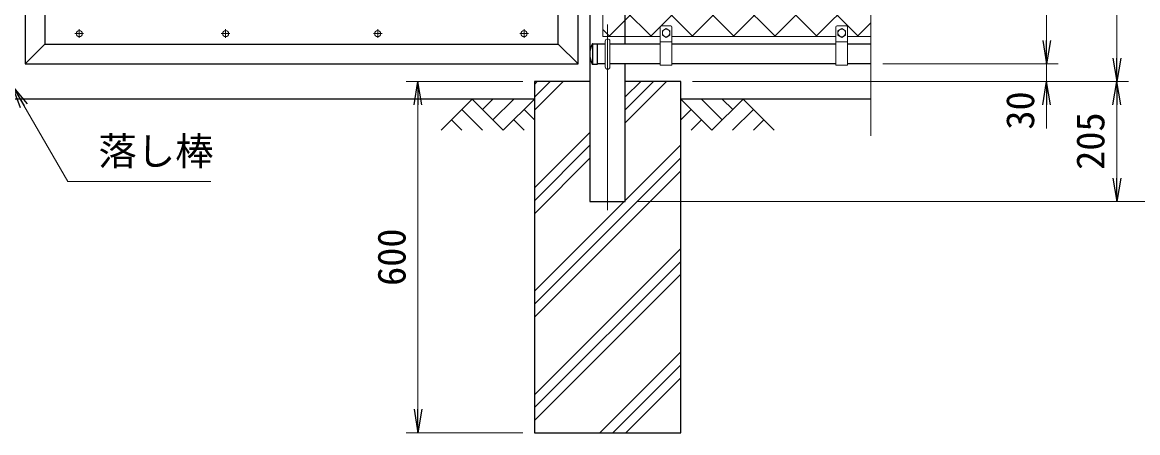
# Model space of a CAD drawing. Units: millimetres, scale not verified. Extents: x -4200 to 4200, y -2970 to 2970.
# Drawn here: x 1242 to 3148, y -1138 to -437 of the extents above; entities that cross this region are included whole.
import ezdxf
from ezdxf.enums import TextEntityAlignment as Align

# ---------------------------------------------------------------- set-up
doc = ezdxf.new("R2010")
doc.units = ezdxf.units.MM
doc.header["$LTSCALE"] = 10
doc.linetypes.add('USER1', pattern=[50.8, 31.75, -6.35, 6.35, -6.35])
for name, color, linetype, lineweight in [('0-0_D-STR1', 1, 'Continuous', 25), ('0-1_D-DCR-HCH', 7, 'Continuous', 13), ('0-2_D-STR2', 7, 'Continuous', 13), ('0-3_D-STR3', 3, 'Continuous', 13), ('0-4_D-BMK', 2, 'USER1', 13), ('0-5_D-STR4', 7, 'Continuous', 25), ('0-6_D-BGD', 7, 'Continuous', 25), ('0-7_D-STR-TXT', 7, 'Continuous', 13), ('0-8_D-STR-DIM', 7, 'Continuous', 13)]:
    doc.layers.add(name, color=color, linetype=linetype, lineweight=lineweight)
doc.layers.add('0-9_0', color=7, linetype='Continuous')
doc.styles.add('ＭＳ ゴシック', font='')
doc.styles.get('ＭＳ ゴシック').set_extended_font_data('MS Gothic')

# ---------------------------------------------------------------- blocks, each defined once
blk = doc.blocks.new('_Open')
at = {"layer": '0-9_0'}
blk.add_line((-10, 1.667), (0, 0), dxfattribs=at)
blk.add_lwpolyline([(-10, -1.667), (0, 0), (-10, 0)], dxfattribs=at)

msp = doc.modelspace()

# ---------------------------------------------------------------- linework, layer by layer
at = {"layer": '0-0_D-STR1'}
for p, q in [((2192.06, -508.41), (2192.06, 661.59)), ((2158.06, -474.41), (2158.06, 627.59)), ((2272.56, -474.41), (2272.56, 627.59)), ((1247.06, 68.59), (1247.06, -508.41)), ((1281.06, 68.59), (1281.06, -474.41)), ((1281.06, -474.41), (1247.06, -508.41)), ((1281.06, -474.41), (2158.06, -474.41)), ((2158.06, -474.41), (2192.06, -508.41)), ((2216.98, -473.91), (2225.31, -473.91)), ((2217.31, -508.91), (2217.31, -473.91)), ((2225.31, -508.91), (2225.31, -473.91)), ((2238.31, -474.41), (2225.31, -474.41)), ((2332.31, -474.41), (2246.31, -474.41)), ((2632.31, -474.41), (2352.31, -474.41)), ((2692.31, -474.41), (2652.31, -474.41)), ((1247.06, -508.41), (2192.06, -508.41)), ((2216.98, -508.91), (2225.31, -508.91)), ((2238.31, -508.41), (2225.31, -508.41)), ((2332.31, -508.41), (2246.31, -508.41)), ((2632.31, -508.41), (2352.31, -508.41)), ((2692.31, -508.41), (2652.31, -508.41))]:
    msp.add_line(p, q, dxfattribs=at)
msp.add_lwpolyline([(2212.06, 677.59), (2212.06, -743.41), (2272.56, -743.41), (2272.56, -508.41)], dxfattribs=at)
for centre, radius, start, end in [((2247.54, -491.41), 35.72, 151.52136, 208.47864), ((2216.98, -474.91), 1, 90, 147.70173), ((2216.98, -507.91), 1, 212.29827, 270)]:
    msp.add_arc(centre, radius, start, end, dxfattribs=at)
at = {"layer": '0-1_D-DCR-HCH'}
for p, q in [((2117.31, -587.39), (2166.3, -538.41)), ((2117.31, -565.29), (2144.2, -538.41)), ((2117.31, -543.2), (2122.1, -538.41)), ((2272.56, -608.92), (2343.07, -538.41)), ((2272.56, -586.82), (2320.98, -538.41)), ((2272.56, -564.72), (2298.88, -538.41)), ((2010.89, -568.41), (1957.68, -621.62)), ((2010.89, -568.41), (2064.1, -621.62)), ((2028.62, -586.14), (2046.36, -568.41)), ((2046.36, -603.88), (2081.84, -568.41)), ((2064.1, -621.62), (2117.31, -568.41)), ((2420.52, -621.62), (2367.31, -568.41)), ((2438.26, -603.88), (2402.79, -568.41)), ((2473.74, -568.41), (2420.52, -621.62)), ((2456.09, -586.24), (2438.26, -568.41)), ((2473.74, -568.41), (2526.95, -621.62)), ((1993.15, -586.14), (2028.79, -621.62)), ((2099.57, -586.14), (2117.31, -603.8)), ((2385.05, -586.14), (2367.31, -603.8)), ((2491.47, -586.14), (2455.84, -621.62)), ((1975.41, -603.88), (1993.23, -621.62)), ((2081.84, -603.88), (2099.66, -621.62)), ((2402.79, -603.88), (2384.97, -621.62)), ((2509.21, -603.88), (2491.39, -621.62)), ((2117.31, -719.97), (2212.06, -625.22)), ((2117.31, -742.07), (2212.06, -647.32)), ((2272.56, -741.5), (2367.31, -646.75)), ((2117.31, -918.85), (2367.31, -668.85)), ((2117.31, -764.17), (2212.06, -669.42)), ((2117.31, -940.94), (2367.31, -690.94)), ((2117.31, -896.75), (2270.66, -743.41)), ((2117.31, -1073.53), (2367.31, -823.53)), ((2117.31, -1095.62), (2367.31, -845.62)), ((2117.31, -1117.72), (2367.31, -867.72)), ((2229.21, -1138.41), (2367.31, -1000.3)), ((2251.31, -1138.41), (2367.31, -1022.4)), ((2273.4, -1138.41), (2367.31, -1044.5))]:
    msp.add_line(p, q, dxfattribs=at)
at = {"layer": '0-2_D-STR2'}
for p, q in [((2315.32, -461.41), (2692.31, -84.41)), ((2386.03, -461.41), (2692.31, -155.13)), ((2529.36, -461.41), (2272.56, -204.61)), ((2456.74, -461.41), (2692.31, -225.84)), ((2458.65, -461.41), (2272.56, -275.32)), ((2527.45, -461.41), (2692.31, -296.55)), ((2387.94, -461.41), (2272.56, -346.03)), ((2598.16, -461.41), (2692.31, -367.26)), ((2668.87, -461.41), (2692.31, -437.97))]:
    msp.add_line(p, q, dxfattribs=at)
for points in [[(2244.61, -461.41), (2272.56, -433.45), (2692.31, -13.7)], [(2670.78, -461.41), (2272.56, -63.19), (2242.31, -32.94), (2234.31, -24.94)], [(2600.07, -461.41), (2272.56, -133.9), (2242.31, -103.65), (2234.31, -95.65)], [(2317.23, -461.41), (2272.56, -416.74), (2242.31, -386.49), (2234.31, -378.49)], [(2246.51, -461.41), (2242.31, -457.2), (2234.31, -449.2)]]:
    msp.add_lwpolyline(points, dxfattribs=at)
at = {"layer": '0-3_D-STR3'}
for p, q in [((2234.31, -461.41), (2234.31, -405.55)), ((2332.31, -510.41), (2332.31, -445.41)), ((2350.31, -443.41), (2334.31, -443.41)), ((2335.81, -459.15), (2335.81, -451.66)), ((2348.81, -459.15), (2348.81, -451.66)), ((2352.31, -510.41), (2352.31, -445.41)), ((2632.31, -510.41), (2632.31, -445.41)), ((2650.31, -443.41), (2634.31, -443.41)), ((2635.81, -459.15), (2635.81, -451.66)), ((2648.81, -459.15), (2648.81, -451.66)), ((2652.31, -510.41), (2652.31, -445.41)), ((2234.31, -461.41), (2332.31, -461.41)), ((2238.31, -513.41), (2238.31, -469.41)), ((2246.31, -513.41), (2246.31, -469.41)), ((2352.31, -470.41), (2332.31, -470.41)), ((2335.81, -459.15), (2342.31, -462.91)), ((2342.31, -462.91), (2348.81, -459.15)), ((2352.31, -461.41), (2632.31, -461.41)), ((2652.31, -470.41), (2632.31, -470.41)), ((2635.81, -459.15), (2642.31, -462.91)), ((2642.31, -462.91), (2648.81, -459.15)), ((2652.31, -461.41), (2692.31, -461.41)), ((2352.31, -510.41), (2332.31, -510.41)), ((2652.31, -510.41), (2632.31, -510.41))]:
    msp.add_line(p, q, dxfattribs=at)
for points in [[(2335.81, -451.66), (2342.31, -447.91), (2348.81, -451.66)], [(2635.81, -451.66), (2642.31, -447.91), (2648.81, -451.66)]]:
    msp.add_lwpolyline(points, dxfattribs=at)
for centre, radius in [((1339.56, -456.41), 5.25), ((1589.56, -456.41), 5.25), ((1849.56, -456.41), 5.25), ((2099.56, -456.41), 5.25), ((2342.31, -455.41), 6.49), ((2642.31, -455.41), 6.49)]:
    msp.add_circle(centre, radius, dxfattribs=at)
for centre, radius, start, end in [((2334.31, -445.41), 2, 90, 180), ((2350.31, -445.41), 2, 0, 90), ((2634.31, -445.41), 2, 90, 180), ((2650.31, -445.41), 2, 0, 90), ((2242.31, -469.41), 4, 0, 180), ((2242.31, -513.41), 4, 180, 0)]:
    msp.add_arc(centre, radius, start, end, dxfattribs=at)
at = {"layer": '0-4_D-BMK'}
for p, q in [((2242.31, -758.41), (2242.31, 701.59)), ((1347, -456.41), (1332.12, -456.41)), ((1339.56, -448.97), (1339.56, -463.85)), ((1597, -456.41), (1582.12, -456.41)), ((1589.56, -448.97), (1589.56, -463.85)), ((1857, -456.41), (1842.12, -456.41)), ((1849.56, -448.97), (1849.56, -463.85)), ((2107, -456.41), (2092.12, -456.41)), ((2099.56, -448.97), (2099.56, -463.85))]:
    msp.add_line(p, q, dxfattribs=at)
at = {"layer": '0-5_D-STR4'}
for p, q in [((2212.06, -538.41), (2117.31, -538.41)), ((2367.31, -538.41), (2272.56, -538.41))]:
    msp.add_line(p, q, dxfattribs=at)
msp.add_lwpolyline([(2117.31, -538.41), (2117.31, -1138.41), (2367.31, -1138.41), (2367.31, -538.41)], dxfattribs=at)
at = {"layer": '0-6_D-BGD'}
for p, q in [((2117.31, -568.41), (367.31, -568.41)), ((2692.31, -568.41), (2367.31, -568.41))]:
    msp.add_line(p, q, dxfattribs=at)
at = {"layer": '0-7_D-STR-TXT'}
msp.add_lwpolyline([(1564.24, -709.39), (1319.92, -709.39), (1226.25, -547.15)], dxfattribs=at)
at = {"layer": '0-8_D-STR-DIM'}
for p, q in [((2992.31, -468.41), (2992.31, 621.59)), ((3112.31, -498.41), (3112.31, 621.59)), ((2692.31, -631.41), (2692.31, 60.94)), ((2992.31, -468.41), (2992.31, -428.41)), ((2712.31, -508.41), (3012.31, -508.41)), ((2712.31, -508.41), (3012.31, -508.41)), ((2992.31, -538.41), (2992.31, -508.41)), ((2097.31, -538.41), (1898.3, -538.41)), ((2387.31, -538.41), (3012.31, -538.41)), ((2387.31, -538.41), (3132.31, -538.41)), ((2387.31, -538.41), (3132.31, -538.41)), ((1918.3, -1098.41), (1918.3, -578.41)), ((2992.31, -578.41), (2992.31, -618.41)), ((3112.31, -578.41), (3112.31, -703.41)), ((2292.56, -743.41), (3252.31, -743.41)), ((2292.56, -743.41), (3132.31, -743.41)), ((2097.31, -1138.41), (1898.3, -1138.41))]:
    msp.add_line(p, q, dxfattribs=at)

# ---------------------------------------------------------------- block references
at = {"layer": '0-7_D-STR-TXT', "xscale": 4, "yscale": 4, "rotation": 120}
msp.add_blockref('_Open', (1225.25, -545.42), dxfattribs=at)
at = {"layer": '0-8_D-STR-DIM', "xscale": 4, "yscale": 4}
for p, rotation in [((2992.31, -508.41), 270), ((2992.31, -508.41), 270), ((3112.31, -538.41), 270), ((1918.3, -538.41), 90), ((2992.31, -538.41), 90), ((3112.31, -538.41), 90), ((3112.31, -743.41), 270), ((1918.3, -1138.41), 270)]:
    msp.add_blockref('_Open', p, dxfattribs=dict(at, rotation=rotation))

# ---------------------------------------------------------------- texts
at = {"layer": '0-7_D-STR-TXT', "style": 'ＭＳ ゴシック'}
msp.add_text('落し棒', height=48.09, dxfattribs=at).set_placement((1372.36, -695.67), align=Align.BOTTOM_LEFT)
at = {"layer": '0-8_D-STR-DIM', "style": 'ＭＳ ゴシック'}
for s, p in [('30', (2985.57, -620.6)), ('205', (3105.56, -689.26)), ('600', (1911.55, -887.66))]:
    msp.add_text(s, height=48.09, rotation=90, dxfattribs=at).set_placement(p, align=Align.BOTTOM_LEFT)

doc.saveas('drawing.dxf')
